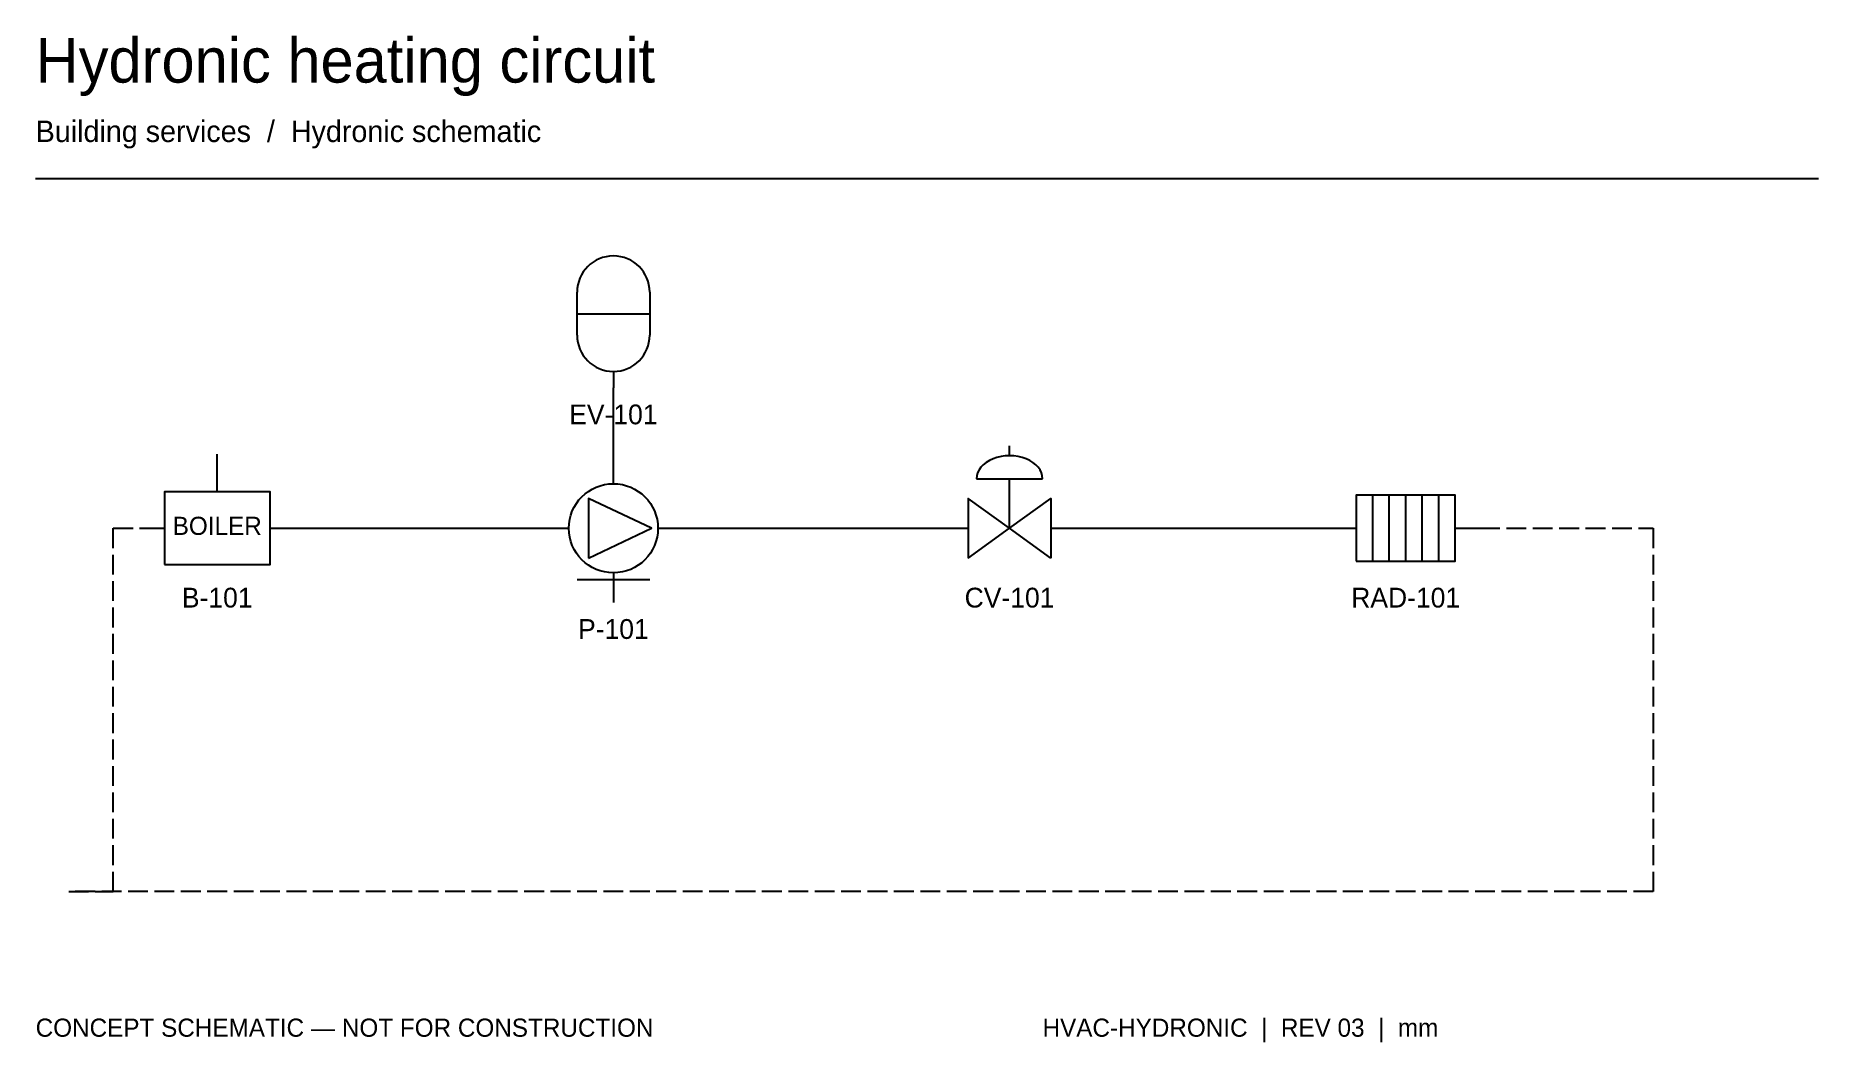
# Model space of a CAD drawing. Header units: millimetres. Extents: x 40 to 1120, y 39 to 648.
import ezdxf
from ezdxf.enums import TextEntityAlignment as Align

# ---------------------------------------------------------------- set-up
doc = ezdxf.new("R2010")
doc.units = ezdxf.units.MM
doc.linetypes.add('CC_DASH_12_4', pattern=[16, 12, -4])
doc.layers.get('0').update_dxf_attribs({"linetype": 'CONTINUOUS', "true_color": 0x344755})
for name, color, linetype, true_color in [('Annotations', 7, 'CONTINUOUS', 0x71808a), ('Equipment', 7, 'CONTINUOUS', 0x355463), ('HVAC', 7, 'CONTINUOUS', 0x355463), ('Water', 7, 'CONTINUOUS', 0x355463)]:
    doc.layers.add(name, color=color, linetype=linetype, true_color=true_color)

# ---------------------------------------------------------------- blocks, each defined once
blk = doc.blocks.new('CC_HVAC_BOILER')
at = {"color": 0, "linetype": 'CONTINUOUS'}
for p, q in [((0, 22), (0, 45)), ((-45, 0), (-32, 0)), ((32, 0), (45, 0))]:
    blk.add_line(p, q, dxfattribs=at)
blk.add_lwpolyline([(-32, -22), (32, -22), (32, 22), (-32, 22)], close=True, dxfattribs=at)
blk.add_text('BOILER', height=11, dxfattribs=at).set_placement((0, -4), align=Align.CENTER)
blk = doc.blocks.new('CC_PUMP')
at = {"color": 0, "linetype": 'CONTINUOUS'}
for p, q in [((0, 27), (0, 45)), ((-45, 0), (-27, 0)), ((27, 0), (45, 0)), ((-22, -31), (22, -31)), ((0, -27), (0, -45))]:
    blk.add_line(p, q, dxfattribs=at)
blk.add_lwpolyline([(-15, -18), (23, 0), (-15, 18)], close=True, dxfattribs=at)
blk.add_circle((0, 0), 27, dxfattribs=at)
blk = doc.blocks.new('CC_CONTROL_VALVE')
at = {"color": 0, "linetype": 'CONTINUOUS'}
for p, q in [((0, 44), (0, 50)), ((-20, 30), (20, 30)), ((0, 0), (0, 30)), ((-45, 0), (-25, 0)), ((25, 0), (45, 0))]:
    blk.add_line(p, q, dxfattribs=at)
for points in [[(-25, -18), (0, 0), (-25, 18)], [(25, -18), (0, 0), (25, 18)]]:
    blk.add_lwpolyline(points, close=True, dxfattribs=at)
blk.add_ellipse((0, 30), major_axis=(20, 0), ratio=0.7, start_param=0, end_param=3.141593, dxfattribs=at)
blk = doc.blocks.new('CC_HVAC_RADIATOR')
at = {"color": 0, "linetype": 'CONTINUOUS'}
for p, q in [((-20, -20), (-20, 20)), ((-10, -20), (-10, 20)), ((0, -20), (0, 20)), ((10, -20), (10, 20)), ((20, -20), (20, 20)), ((-45, 0), (-30, 0)), ((30, 0), (45, 0))]:
    blk.add_line(p, q, dxfattribs=at)
blk.add_lwpolyline([(-30, -20), (30, -20), (30, 20), (-30, 20)], close=True, dxfattribs=at)
blk = doc.blocks.new('CC_HVAC_EXPANSION_VESSEL')
at = {"color": 0, "linetype": 'CONTINUOUS'}
for p, q in [((-22, -13), (-22, 13)), ((22, 13), (22, -13)), ((-22, 0), (22, 0)), ((0, -35), (0, -45))]:
    blk.add_line(p, q, dxfattribs=at)
for centre, start, end in [((0, 13), 0, 180), ((0, -13), 180, 360)]:
    blk.add_arc(centre, 22, start, end, dxfattribs=at)

msp = doc.modelspace()

# ---------------------------------------------------------------- linework, layer by layer
at = {"layer": 'Annotations'}
msp.add_line((40, 562), (1120, 562), dxfattribs=at)
at = {"layer": 'HVAC', "color": 7, "linetype": 'CC_DASH_12_4', "true_color": 0x547889}
msp.add_lwpolyline([(915, 350), (1020, 350), (1020, 130), (60, 130), (87, 130), (87, 350), (105, 350)], dxfattribs=at)
at = {"layer": 'Water', "color": 7, "true_color": 0x257cab}
for points in [[(390, 395), (390, 435)], [(195, 350), (345, 350)], [(435, 350), (585, 350)], [(675, 350), (825, 350)]]:
    msp.add_lwpolyline(points, dxfattribs=at)

# ---------------------------------------------------------------- block references
at = {"layer": 'Equipment'}
ref = msp.add_blockref('CC_CONTROL_VALVE', (630, 350), dxfattribs=at)
ref.add_attrib('TAG', 'CV-101', dxfattribs={"height": 12}).set_placement((630, 302), align=Align.CENTER)
ref = msp.add_blockref('CC_PUMP', (390, 350), dxfattribs=at)
ref.add_attrib('TAG', 'P-101', dxfattribs={"height": 12}).set_placement((390, 283), align=Align.CENTER)
at = {"layer": 'HVAC'}
ref = msp.add_blockref('CC_HVAC_EXPANSION_VESSEL', (390, 480), dxfattribs=at)
ref.add_attrib('TAG', 'EV-101', dxfattribs={"height": 12}).set_placement((390, 413), align=Align.CENTER)
ref = msp.add_blockref('CC_HVAC_BOILER', (150, 350), dxfattribs=at)
ref.add_attrib('TAG', 'B-101', dxfattribs={"height": 12}).set_placement((150, 302), align=Align.CENTER)
ref = msp.add_blockref('CC_HVAC_RADIATOR', (870, 350), dxfattribs=at)
ref.add_attrib('TAG', 'RAD-101', dxfattribs={"height": 12}).set_placement((870, 302), align=Align.CENTER)

# ---------------------------------------------------------------- texts
at = {"layer": 'Annotations'}
for s, height, p in [('Hydronic heating circuit', 27, (40, 620)), ('Building services  /  Hydronic schematic', 13, (40, 584)), ('CONCEPT SCHEMATIC — NOT FOR CONSTRUCTION', 11, (40, 42)), ('HVAC-HYDRONIC  |  REV 03  |  mm', 11, (650, 42))]:
    msp.add_text(s, height=height, dxfattribs=at).set_placement(p)

doc.saveas('drawing.dxf')
